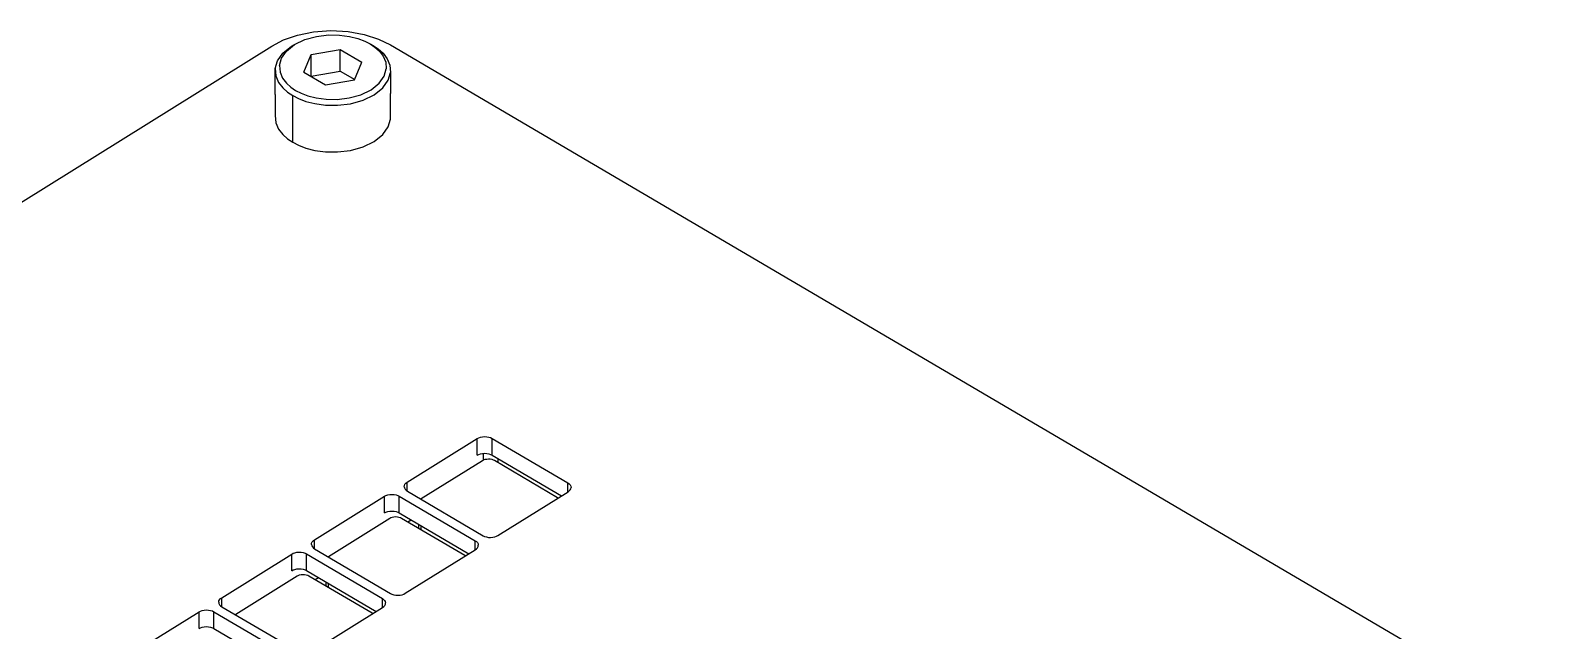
# Model space of a CAD drawing. Header units: millimetres. Extents: x -60 to 60, y -18 to 58.
# Drawn here: x -14.5 to 58.6, y 29.3 to 57.9 of the extents above; entities that cross this region are included whole.
import ezdxf

# ---------------------------------------------------------------- set-up
doc = ezdxf.new("R2010")
doc.units = ezdxf.units.MM
doc.layers.add('VISIBLE', color=7, linetype='Continuous')

msp = doc.modelspace()

# ---------------------------------------------------------------- linework, layer by layer
at = {"layer": 'VISIBLE'}
for p, q in [((-1.751, 57.67), (-0.985, 57.825)), ((-0.985, 57.825), (-0.167, 57.883)), ((-0.167, 57.883), (0.654, 57.839)), ((0.654, 57.839), (1.426, 57.698)), ((-58.715, 22.419), (-2.978, 57.149)), ((-2.978, 57.149), (-2.423, 57.437)), ((-2.451, 56.81), (-2.04, 57.14)), ((-2.423, 57.437), (-1.751, 57.67)), ((-2.278, 56.909), (-1.897, 57.215)), ((-2.04, 57.14), (-1.897, 57.215)), ((-1.897, 57.215), (-1.403, 57.454)), ((-1.403, 57.454), (-0.845, 57.609)), ((-0.845, 57.609), (-0.277, 57.677)), ((-0.277, 57.677), (0.256, 57.67)), ((0.256, 57.67), (0.728, 57.606)), ((0.728, 57.606), (1.126, 57.503)), ((1.126, 57.503), (1.451, 57.379)), ((1.426, 57.698), (2.11, 57.477)), ((1.451, 57.379), (1.709, 57.246)), ((1.709, 57.246), (1.936, 57.094)), ((1.709, 57.246), (1.849, 57.174)), ((1.849, 57.174), (2.094, 57.01)), ((1.936, 57.094), (2.15, 56.901)), ((2.11, 57.477), (2.678, 57.199)), ((2.678, 57.199), (58.632, 24.312)), ((-2.813, 56.069), (-2.71, 56.441)), ((-2.71, 56.441), (-2.451, 56.81)), ((-2.614, 56.222), (-2.517, 56.567)), ((-2.517, 56.567), (-2.278, 56.909)), ((-1.456, 55.901), (-1.103, 56.748)), ((-1.103, 56.748), (0.286, 56.986)), ((-1.103, 55.713), (-1.103, 56.748)), ((0.286, 55.951), (0.286, 56.986)), ((0.286, 56.986), (1.321, 56.378)), ((0.968, 55.531), (1.321, 56.378)), ((2.094, 57.01), (2.324, 56.802)), ((2.15, 56.901), (2.331, 56.663)), ((2.324, 56.802), (2.519, 56.545)), ((2.331, 56.663), (2.452, 56.38)), ((2.452, 56.38), (2.479, 56.057)), ((2.519, 56.545), (2.649, 56.24)), ((-2.817, 54.841), (-2.813, 56.069)), ((-2.813, 56.069), (-2.784, 55.721)), ((-2.784, 55.721), (-2.654, 55.415)), ((-2.614, 56.222), (-2.586, 55.899)), ((-2.586, 55.899), (-2.466, 55.615)), ((-2.466, 55.615), (-2.285, 55.378)), ((-1.456, 55.901), (-0.42, 55.292)), ((-1.109, 55.697), (-1.103, 55.713)), ((-1.103, 55.713), (0.286, 55.951)), ((0.286, 55.951), (0.975, 55.547)), ((2.143, 55.37), (2.383, 55.712)), ((2.383, 55.712), (2.479, 56.057)), ((2.575, 55.519), (2.679, 55.892)), ((2.649, 56.24), (2.679, 55.892)), ((2.679, 55.892), (2.682, 54.89)), ((-2.817, 54.841), (-2.813, 53.84)), ((-2.654, 55.415), (-2.459, 55.159)), ((-2.459, 55.159), (-2.228, 54.951)), ((-2.285, 55.378), (-2.071, 55.185)), ((-2.228, 54.951), (-1.983, 54.786)), ((-2.071, 55.185), (-1.844, 55.032)), ((-1.844, 55.032), (-1.585, 54.899)), ((-1.585, 54.899), (-1.261, 54.776)), ((-0.42, 55.292), (0.968, 55.531)), ((1.268, 54.825), (1.762, 55.064)), ((1.762, 55.064), (2.143, 55.37)), ((1.905, 54.821), (2.316, 55.15)), ((2.316, 55.15), (2.575, 55.519)), ((2.679, 53.663), (2.682, 54.89)), ((-1.983, 52.557), (-1.983, 54.786)), ((-1.983, 54.786), (-1.704, 54.643)), ((-1.704, 54.643), (-1.354, 54.509)), ((-1.354, 54.509), (-0.925, 54.399)), ((-1.261, 54.776), (-0.863, 54.673)), ((-0.925, 54.399), (-0.416, 54.329)), ((-0.863, 54.673), (-0.391, 54.609)), ((-0.416, 54.329), (0.159, 54.322)), ((-0.391, 54.609), (0.143, 54.601)), ((0.143, 54.601), (0.711, 54.67)), ((0.159, 54.322), (0.772, 54.395)), ((0.711, 54.67), (1.268, 54.825)), ((0.772, 54.395), (1.373, 54.562)), ((1.373, 54.562), (1.905, 54.821)), ((-2.813, 53.84), (-2.784, 53.492)), ((-2.784, 53.492), (-2.654, 53.186)), ((2.575, 53.29), (2.679, 53.663)), ((-2.654, 53.186), (-2.459, 52.93)), ((-2.459, 52.93), (-2.228, 52.722)), ((-2.228, 52.722), (-1.983, 52.557)), ((-2.228, 52.722), (-1.983, 52.557)), ((1.905, 52.592), (2.316, 52.921)), ((2.316, 52.921), (2.575, 53.29)), ((-1.983, 52.557), (-1.704, 52.414)), ((-1.983, 52.557), (-1.704, 52.414)), ((-1.704, 52.414), (-1.354, 52.28)), ((-1.354, 52.28), (-0.925, 52.17)), ((-0.925, 52.17), (-0.416, 52.1)), ((-0.416, 52.1), (0.159, 52.093)), ((0.159, 52.093), (0.772, 52.166)), ((0.772, 52.166), (1.373, 52.333)), ((1.373, 52.333), (1.905, 52.592)), ((3.475, 36.336), (6.819, 38.42)), ((6.819, 38.42), (6.889, 38.456)), ((6.819, 37.624), (6.819, 38.42)), ((6.889, 38.456), (6.973, 38.485)), ((6.973, 38.485), (7.068, 38.504)), ((7.068, 38.504), (7.171, 38.512)), ((7.171, 38.512), (7.273, 38.506)), ((7.273, 38.506), (7.37, 38.488)), ((7.37, 38.488), (7.455, 38.461)), ((7.455, 38.461), (7.526, 38.426)), ((7.526, 37.63), (7.526, 38.426)), ((7.526, 38.426), (11.142, 36.301)), ((4.143, 35.552), (7.069, 37.375)), ((6.819, 37.624), (6.889, 37.66)), ((6.819, 37.624), (6.819, 37.624)), ((6.889, 37.66), (6.973, 37.689)), ((6.973, 37.689), (7.068, 37.708)), ((7.068, 37.708), (7.171, 37.715)), ((7.069, 37.375), (7.125, 37.404)), ((7.115, 37.399), (7.115, 37.712)), ((7.125, 37.404), (7.192, 37.427)), ((7.125, 37.404), (7.192, 37.427)), ((7.171, 37.715), (7.273, 37.71)), ((7.192, 37.427), (7.269, 37.442)), ((7.192, 37.427), (7.269, 37.442)), ((7.269, 37.442), (7.35, 37.448)), ((7.269, 37.442), (7.35, 37.448)), ((7.273, 37.71), (7.37, 37.692)), ((7.35, 37.448), (7.433, 37.444)), ((7.37, 37.692), (7.455, 37.665)), ((7.433, 37.444), (7.51, 37.43)), ((7.455, 37.665), (7.526, 37.63)), ((7.51, 37.43), (7.578, 37.408)), ((7.526, 37.63), (10.843, 35.681)), ((7.578, 37.408), (7.635, 37.38)), ((7.635, 37.38), (10.648, 35.609)), ((7.822, 37.27), (7.822, 37.456)), ((3.334, 36.121), (3.343, 36.183)), ((3.334, 36.121), (3.346, 36.059)), ((3.343, 36.183), (3.372, 36.241)), ((3.346, 36.059), (3.378, 36.001)), ((3.372, 36.241), (3.418, 36.293)), ((3.378, 36.001), (3.426, 35.95)), ((3.418, 36.293), (3.475, 36.336)), ((3.426, 35.95), (3.485, 35.908)), ((3.475, 35.915), (3.475, 36.336)), ((3.485, 35.908), (7.101, 33.783)), ((7.808, 33.789), (11.152, 35.873)), ((11.142, 35.867), (11.142, 36.301)), ((11.142, 36.301), (11.201, 36.259)), ((11.152, 35.873), (11.21, 35.916)), ((11.201, 36.259), (11.249, 36.208)), ((11.21, 35.916), (11.255, 35.968)), ((11.249, 36.208), (11.281, 36.15)), ((11.255, 35.968), (11.284, 36.026)), ((11.281, 36.15), (11.293, 36.088)), ((11.284, 36.026), (11.293, 36.088)), ((-0.949, 33.579), (2.395, 35.663)), ((2.395, 35.663), (2.465, 35.699)), ((2.395, 34.867), (2.395, 35.663)), ((2.465, 35.699), (2.549, 35.728)), ((2.549, 35.728), (2.644, 35.747)), ((2.644, 35.747), (2.747, 35.755)), ((2.747, 35.755), (2.849, 35.749)), ((2.849, 35.749), (2.946, 35.732)), ((2.946, 35.732), (3.031, 35.704)), ((3.031, 35.704), (3.102, 35.669)), ((3.102, 34.873), (3.102, 35.669)), ((3.102, 35.669), (6.718, 33.544)), ((4.121, 35.535), (4.143, 35.552)), ((10.648, 35.609), (10.686, 35.582)), ((-0.281, 32.795), (2.645, 34.618)), ((2.395, 34.867), (2.465, 34.903)), ((2.395, 34.867), (2.395, 34.867)), ((2.465, 34.903), (2.549, 34.932)), ((2.549, 34.932), (2.644, 34.951)), ((2.644, 34.951), (2.747, 34.959)), ((2.645, 34.618), (2.701, 34.647)), ((2.701, 34.647), (2.768, 34.67)), ((2.701, 34.647), (2.768, 34.67)), ((2.747, 34.959), (2.849, 34.953)), ((2.768, 34.67), (2.845, 34.686)), ((2.768, 34.67), (2.845, 34.686)), ((2.845, 34.686), (2.926, 34.692)), ((2.845, 34.686), (2.926, 34.692)), ((2.849, 34.953), (2.946, 34.936)), ((2.926, 34.692), (3.008, 34.687)), ((2.946, 34.936), (3.031, 34.908)), ((3.008, 34.687), (3.086, 34.673)), ((3.031, 34.908), (3.102, 34.873)), ((3.086, 34.673), (3.154, 34.651)), ((3.102, 34.873), (6.419, 32.924)), ((3.154, 34.651), (3.211, 34.623)), ((3.211, 34.623), (6.224, 32.852)), ((3.51, 34.447), (3.664, 34.543)), ((4.03, 34.142), (4.03, 34.328)), ((4.151, 34.07), (4.151, 34.257)), ((7.101, 33.783), (7.172, 33.748)), ((7.172, 33.748), (7.257, 33.721)), ((7.257, 33.721), (7.354, 33.703)), ((7.354, 33.703), (7.457, 33.698)), ((7.457, 33.698), (7.559, 33.705)), ((7.559, 33.705), (7.655, 33.724)), ((7.655, 33.724), (7.739, 33.753)), ((7.739, 33.753), (7.808, 33.789)), ((-5.373, 30.822), (-2.029, 32.906)), ((-2.029, 32.906), (-1.959, 32.942)), ((-2.029, 32.11), (-2.029, 32.906)), ((-1.959, 32.942), (-1.875, 32.971)), ((-1.875, 32.971), (-1.78, 32.991)), ((-1.78, 32.991), (-1.677, 32.998)), ((-1.677, 32.998), (-1.575, 32.993)), ((-1.575, 32.993), (-1.478, 32.975)), ((-1.478, 32.975), (-1.393, 32.947)), ((-1.393, 32.947), (-1.322, 32.913)), ((-1.322, 32.116), (-1.322, 32.913)), ((-1.322, 32.913), (2.294, 30.788)), ((-1.09, 33.364), (-1.081, 33.426)), ((-1.09, 33.364), (-1.078, 33.302)), ((-1.081, 33.426), (-1.052, 33.485)), ((-1.078, 33.302), (-1.046, 33.244)), ((-1.052, 33.485), (-1.006, 33.536)), ((-1.046, 33.244), (-0.998, 33.193)), ((-1.006, 33.536), (-0.949, 33.579)), ((-0.998, 33.193), (-0.939, 33.151)), ((-0.949, 33.159), (-0.949, 33.579)), ((-0.939, 33.151), (2.677, 31.026)), ((3.384, 31.033), (6.728, 33.116)), ((6.718, 33.11), (6.718, 33.544)), ((6.718, 33.544), (6.777, 33.502)), ((6.728, 33.116), (6.785, 33.159)), ((6.777, 33.502), (6.825, 33.451)), ((6.785, 33.159), (6.831, 33.211)), ((6.825, 33.451), (6.857, 33.394)), ((6.831, 33.211), (6.86, 33.27)), ((6.857, 33.394), (6.869, 33.332)), ((6.86, 33.27), (6.869, 33.332)), ((-1.959, 32.146), (-1.875, 32.175)), ((-1.875, 32.175), (-1.78, 32.195)), ((-1.78, 32.195), (-1.677, 32.202)), ((-1.677, 32.202), (-1.575, 32.196)), ((-1.575, 32.196), (-1.478, 32.179)), ((-1.478, 32.179), (-1.393, 32.151)), ((-0.303, 32.778), (-0.281, 32.795)), ((6.224, 32.852), (6.262, 32.826)), ((-4.705, 30.038), (-1.779, 31.861)), ((-2.029, 32.11), (-1.959, 32.146)), ((-2.029, 32.11), (-2.029, 32.11)), ((-1.779, 31.861), (-1.723, 31.89)), ((-1.723, 31.89), (-1.656, 31.913)), ((-1.723, 31.89), (-1.656, 31.913)), ((-1.656, 31.913), (-1.58, 31.929)), ((-1.656, 31.913), (-1.58, 31.929)), ((-1.58, 31.929), (-1.498, 31.935)), ((-1.58, 31.929), (-1.498, 31.935)), ((-1.498, 31.935), (-1.416, 31.93)), ((-1.416, 31.93), (-1.338, 31.916)), ((-1.393, 32.151), (-1.322, 32.116)), ((-1.338, 31.916), (-1.27, 31.894)), ((-1.322, 32.116), (1.995, 30.167)), ((-1.27, 31.894), (-1.213, 31.866)), ((-1.213, 31.866), (1.8, 30.096)), ((-0.914, 31.691), (-0.76, 31.786)), ((-0.394, 31.385), (-0.394, 31.571)), ((-0.273, 31.314), (-0.273, 31.5)), ((-5.505, 30.669), (-5.476, 30.728)), ((-5.476, 30.728), (-5.43, 30.779)), ((-5.43, 30.779), (-5.373, 30.822)), ((-5.373, 30.402), (-5.373, 30.822)), ((2.294, 30.353), (2.294, 30.788)), ((2.294, 30.788), (2.353, 30.746)), ((2.353, 30.746), (2.401, 30.695)), ((2.677, 31.026), (2.748, 30.992)), ((2.748, 30.992), (2.833, 30.964)), ((2.833, 30.964), (2.93, 30.946)), ((2.93, 30.946), (3.032, 30.941)), ((3.032, 30.941), (3.135, 30.948)), ((3.135, 30.948), (3.23, 30.967)), ((3.23, 30.967), (3.314, 30.997)), ((3.314, 30.997), (3.384, 31.033)), ((-9.797, 28.066), (-6.453, 30.15)), ((-6.453, 30.15), (-6.384, 30.186)), ((-6.453, 29.353), (-6.453, 30.15)), ((-6.384, 30.186), (-6.3, 30.215)), ((-6.3, 30.215), (-6.204, 30.234)), ((-6.204, 30.234), (-6.102, 30.241)), ((-6.102, 30.241), (-5.999, 30.236)), ((-5.999, 30.236), (-5.902, 30.218)), ((-5.902, 30.218), (-5.817, 30.191)), ((-5.817, 30.191), (-5.746, 30.156)), ((-5.746, 29.36), (-5.746, 30.156)), ((-5.746, 30.156), (-2.13, 28.031)), ((-5.514, 30.607), (-5.505, 30.669)), ((-5.514, 30.607), (-5.502, 30.545)), ((-5.502, 30.545), (-5.47, 30.487)), ((-5.47, 30.487), (-5.422, 30.437)), ((-5.422, 30.437), (-5.363, 30.395)), ((-5.363, 30.395), (-1.747, 28.27)), ((-4.727, 30.021), (-4.705, 30.038)), ((-1.04, 28.276), (2.304, 30.36)), ((1.8, 30.096), (1.837, 30.069)), ((2.304, 30.36), (2.361, 30.403)), ((2.361, 30.403), (2.407, 30.454)), ((2.401, 30.695), (2.433, 30.637)), ((2.407, 30.454), (2.436, 30.513)), ((2.433, 30.637), (2.445, 30.575)), ((2.436, 30.513), (2.445, 30.575)), ((-6.453, 29.353), (-6.384, 29.389)), ((-6.453, 29.353), (-6.453, 29.353)), ((-6.384, 29.389), (-6.3, 29.419)), ((-6.3, 29.419), (-6.204, 29.438)), ((-6.204, 29.438), (-6.102, 29.445)), ((-6.102, 29.445), (-5.999, 29.44)), ((-5.999, 29.44), (-5.902, 29.422)), ((-5.902, 29.422), (-5.817, 29.394)), ((-5.817, 29.394), (-5.746, 29.36)), ((-5.746, 29.36), (-2.429, 27.41))]:
    msp.add_line(p, q, dxfattribs=at)

doc.saveas('drawing.dxf')
